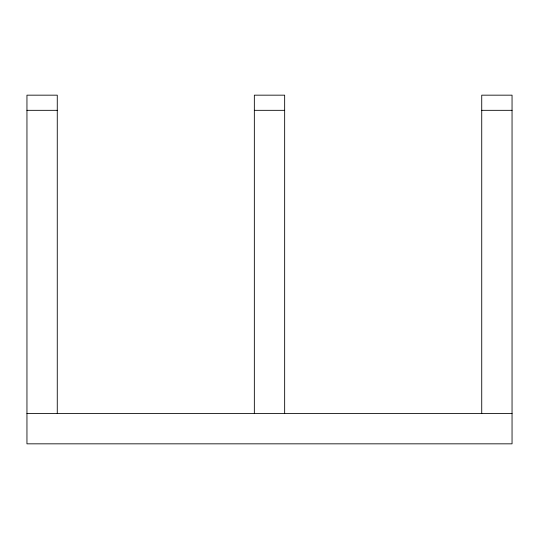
<?xml version="1.0" encoding="UTF-8"?>
<svg xmlns="http://www.w3.org/2000/svg" width="539" height="539" viewBox="0 0 539 539"><rect width="100%" height="100%" fill="white"/><g stroke="black" fill="none" stroke-linecap="round" stroke-linejoin="round"><path stroke-width="0.81" d="M26.95 110.327L57.269 110.327M254.341 110.327L284.659 110.327M481.731 110.327L512.05 110.327M26.95 413.514L512.05 413.514M481.731 413.514L481.731 95.167L512.05 95.167L512.05 443.833L26.95 443.833L26.95 95.167L57.269 95.167L57.269 413.514M284.659 413.514L284.659 95.167L254.341 95.167L254.341 413.514"/></g></svg>
